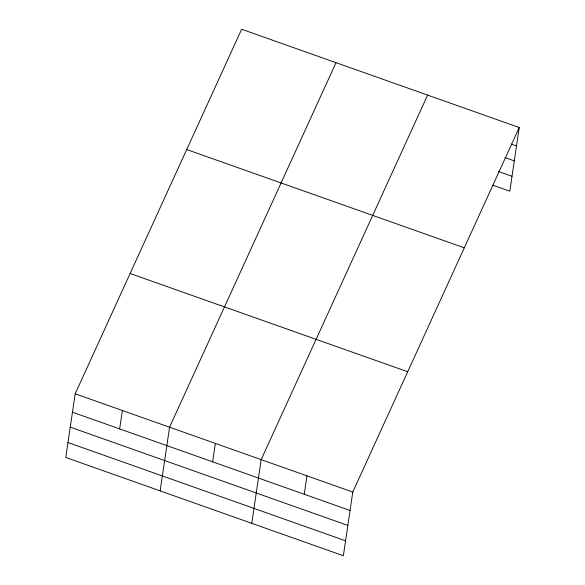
<?xml version="1.0" encoding="UTF-8"?>
<svg xmlns="http://www.w3.org/2000/svg" width="585" height="585" viewBox="0 0 585 585"><rect width="100%" height="100%" fill="white"/><g stroke="black" fill="none" stroke-linecap="round" stroke-linejoin="round"><path stroke-width="0.88" d="M75.187 393.793L65.776 457.477L343.366 555.75L352.77 492.058L519.224 127.523L241.634 29.25L75.187 393.793L352.77 492.058M119.654 428.907L122.375 410.494M160.158 490.888L169.562 427.204L336.017 62.661M212.648 461.828L215.368 443.415M251.762 523.319L261.166 459.634L427.62 95.092M304.251 494.259L306.971 475.846M519.224 127.523L509.813 191.207L492.855 185.204M511.414 144.129L516.504 145.936M504.965 157.57L514.295 160.875M498.449 171.463L512.021 176.268M186.703 149.548L464.293 247.821M130.111 273.495L407.701 371.76M72.467 412.198L350.049 510.471M70.258 427.145L347.848 525.41M67.984 442.538L345.574 540.811"/></g></svg>
